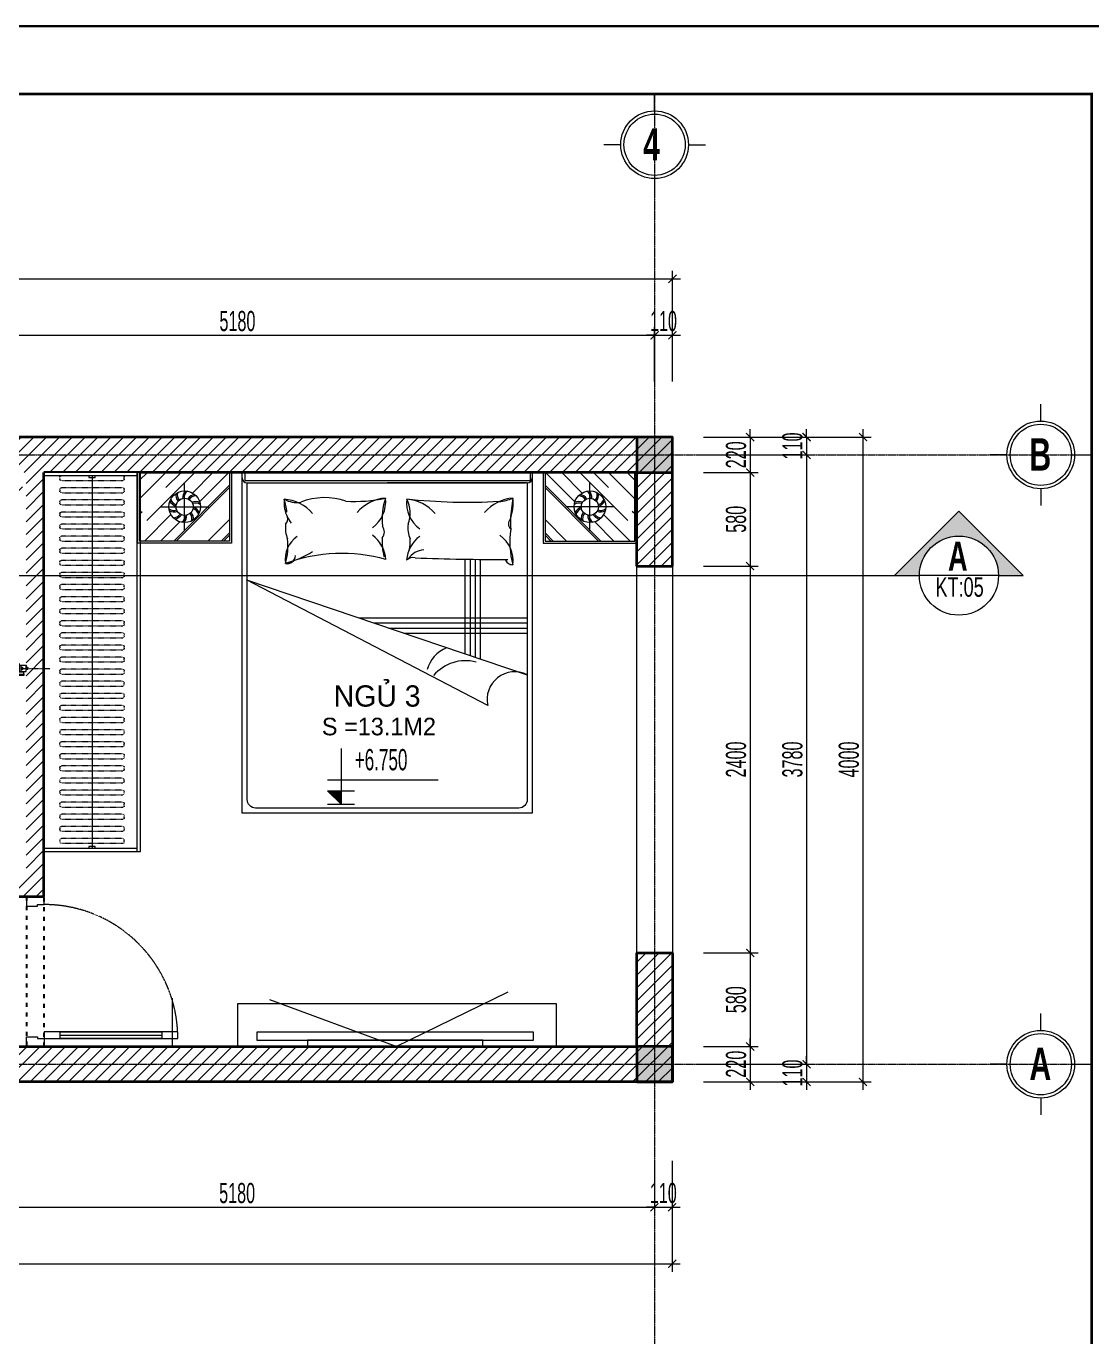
# Model space of a CAD drawing. Header units: millimetres. Extents: x 1336014 to 2939047, y -333549 to -60566.
# Drawn here: x 1378096 to 1384709, y -119739 to -111609 of the extents above; entities that cross this region are included whole.
import ezdxf
from ezdxf.enums import TextEntityAlignment as Align

# ---------------------------------------------------------------- set-up
doc = ezdxf.new("R2010")
doc.units = ezdxf.units.MM
doc.header["$MEASUREMENT"] = 0
doc.set_wipeout_variables(frame=1)
for name, pattern in [('ACAD_ISO03W100', [30, 12, -18]), ('CENTER2', [1.125, 0.75, -0.125, 0.125, -0.125]), ('DASHDOT', [1, 0.5, -0.25, 0, -0.25]), ('HIDDEN', [0.375, 0.25, -0.125])]:
    doc.linetypes.add(name, pattern=pattern)
for name, color, linetype, lineweight in [('.A-net Noi that', 139, 'Continuous', 15), ('.A-net Truc', 79, 'DASHDOT', 15), ('01.Cut', 255, 'Continuous', 35), ('02.Thay', 145, 'Continuous', 15), ('03.Manh', 251, 'Continuous', 13), ('05.Text', 253, 'Continuous', 18), ('06.betong', 2, 'Continuous', 35), ('07.noithat', 45, 'Continuous', 9), ('08.Dim', 156, 'Continuous', 15), ('09.Hatch', 250, 'Continuous', 5), ('10.Text', 254, 'Continuous', 18), ('10.truc', 250, 'CENTER2', 20), ('11.Khung bo', 32, 'Continuous', 50), ('12.Khung', 36, 'Continuous', 25), ('14. Net cua', 34, 'Continuous', 20), ('DIM', 252, 'Continuous', 20), ('NN_KI HIEU', 22, 'Continuous', 18)]:
    doc.layers.add(name, color=color, linetype=linetype, lineweight=lineweight)
for name, color, linetype in [('i_Hatch thiet bi', 254, 'Continuous'), ('text', 7, 'Continuous'), ('truc1', 250, 'ACAD_ISO03W100')]:
    doc.layers.add(name, color=color, linetype=linetype)
doc.layers.add('Tpl_Bound', color=1, linetype='Continuous', plot=False)
doc.styles.add('AVANTH', font='')
doc.styles.add('AVANTHB', font='')
doc.styles.add('TT5_Text Dim', font='hoatbif.shx', dxfattribs={"width": 0.6})
doc.styles.get('AVANTH').set_extended_font_data('.VnAvantH')
doc.styles.get('AVANTHB').set_extended_font_data('.VnAvantH', bold=True)
doc.dimstyles.new('TT5_Dim 1-50', dxfattribs={"dimscale": 50, "dimtxt": 2.5, "dimasz": 1, "dimexe": 1, "dimexo": 0.5, "dimgap": 0.5, "dimtad": 1, "dimdec": 0, "dimzin": 0, "dimdsep": 46, "dimtxsty": 'TT5_Text Dim', "dimblk": 'ARCHTICK', "dimcen": 0, "dimdle": 1, "dimclrd": 256, "dimclre": 256, "dimclrt": 1, "dimadec": 0, "dimazin": 0, "dimtfac": 0.015, "dimtdec": 0, "dimtix": 1, "dimtmove": 2, "dimatfit": 3, "dimldrblk": 'DOT', "dimfxl": 1, "dimtolj": 1, "dimtzin": 0, "dimlwd": -1, "dimlwe": -1, "dimarcsym": 1})
pattern_1 = [(45, (827697.484, -82061.864), (-39.7747564, 39.7747564), [])]

# ---------------------------------------------------------------- blocks, each defined once
blk = doc.blocks.new('100')
at = {"layer": '11.Khung bo', "const_width": 26.7}
blk.add_lwpolyline([(1860913, -945240), (1860913, -916940), (1896063, -916940), (1896063, -945240)], close=True, dxfattribs=at)
blk.add_lwpolyline([(1860913, -945240), (1860913, -916940), (1896063, -916940), (1896063, -945240)], close=True, dxfattribs=at)
blk.add_lwpolyline([(1860913, -945240), (1860913, -916940), (1896063, -916940), (1896063, -945240)], close=True, dxfattribs=at)
at = {"layer": '12.Khung'}
blk.add_lwpolyline([(1901579, -945940), (1901579, -916240), (1859580, -916240), (1859580, -945940)], close=True, dxfattribs=at)
blk.add_lwpolyline([(1901579, -945940), (1901579, -916240), (1859580, -916240), (1859580, -945940)], close=True, dxfattribs=at)
blk.add_lwpolyline([(1901579, -945940), (1901579, -916240), (1859580, -916240), (1859580, -945940)], close=True, dxfattribs=at)
blk = doc.blocks.new('DANHTRUC')
for p, q in [((980383, -947347), (980383, -947137)), ((979963, -947767), (979753, -947767)), ((980803, -947767), (981013, -947767)), ((980383, -948187), (980383, -948397))]:
    blk.add_line(p, q)
for radius in [420, 380]:
    blk.add_circle((980383, -947767), radius)
blk = doc.blocks.new('DFGFH')
h = blk.add_hatch(color=256)
h.dxf.hatch_style = 1
h.paths.add_polyline_path([(15438.1, 12136.8), (15658.1, 12136.8), (15658.1, 12356.8), (15438.1, 12356.8)])
blk.add_lwpolyline([(15438.1, 12136.8), (15658.1, 12136.8), (15658.1, 12356.8), (15438.1, 12356.8)], close=True)
blk = doc.blocks.new('_ARCHTICK')
at = {"const_width": 0.15}
blk.add_lwpolyline([(-0.5, -0.5), (0.5, 0.5)], dxfattribs=at)
blk = doc.blocks.new('*D283')
at = {"layer": '08.Dim', "transparency": 16777216}
for p, q in [((1376814.5, -118647.7), (1376814.5, -118985.2)), ((1381994.5, -118647.7), (1381994.5, -118985.2)), ((1376764.5, -118935.2), (1382044.5, -118935.2))]:
    blk.add_line(p, q, dxfattribs=at)
at = {"layer": 'Defpoints', "color": 0, "transparency": 16777216}
for p in [(1376814.5, -118622.7), (1381994.5, -118622.7), (1381994.5, -118935.2)]:
    blk.add_point(p, dxfattribs=at)
at = {"layer": '08.Dim', "transparency": 16777216, "xscale": 50, "yscale": 50, "zscale": 50, "rotation": 180}
blk.add_blockref('_ARCHTICK', (1376814.5, -118935.2), dxfattribs=at)
at = {"layer": '08.Dim', "transparency": 16777216, "xscale": 50, "yscale": 50, "zscale": 50}
blk.add_blockref('_ARCHTICK', (1381994.5, -118935.2), dxfattribs=at)
at = {"layer": '08.Dim', "color": 1, "transparency": 16777216, "insert": (1379404.5, -118847.7), "char_height": 125, "attachment_point": 5, "style": 'TT5_Text Dim'}
blk.add_mtext('\\A1;5180', dxfattribs=at)
blk = doc.blocks.new('_DOT')
blk.add_line((-0.5, 0), (-1, 0))
at = {"const_width": 0.5}
blk.add_lwpolyline([(-0.25, 0, 1), (0.25, 0, 1)], format="xyb", close=True, dxfattribs=at)
blk = doc.blocks.new('*D284')
at = {"layer": '08.Dim', "transparency": 16777216}
for p, q in [((1381994.5, -118647.7), (1381994.5, -118985.2)), ((1382104.5, -118647.7), (1382104.5, -118985.2)), ((1381994.5, -118935.2), (1381944.5, -118935.2)), ((1381994.5, -118935.2), (1382104.5, -118935.2)), ((1382104.5, -118935.2), (1382154.5, -118935.2))]:
    blk.add_line(p, q, dxfattribs=at)
at = {"layer": 'Defpoints', "color": 0, "transparency": 16777216}
for p in [(1381994.5, -118622.7), (1382104.5, -118622.7), (1382104.5, -118935.2)]:
    blk.add_point(p, dxfattribs=at)
at = {"layer": '08.Dim', "transparency": 16777216, "xscale": 50, "yscale": 50, "zscale": 50}
blk.add_blockref('_ARCHTICK', (1381994.5, -118935.2), dxfattribs=at)
at = {"layer": '08.Dim', "transparency": 16777216, "xscale": 50, "yscale": 50, "zscale": 50, "rotation": 180}
blk.add_blockref('_ARCHTICK', (1382104.5, -118935.2), dxfattribs=at)
at = {"layer": '08.Dim', "color": 1, "transparency": 16777216, "insert": (1382049.5, -118847.7), "char_height": 125, "attachment_point": 5, "style": 'TT5_Text Dim'}
blk.add_mtext('\\A1;110', dxfattribs=at)
blk = doc.blocks.new('*D285')
at = {"layer": '08.Dim', "transparency": 16777216}
for p, q in [((1367104.5, -118647.7), (1367104.5, -119335.2)), ((1382104.5, -118647.7), (1382104.5, -119335.2)), ((1367054.5, -119285.2), (1382154.5, -119285.2))]:
    blk.add_line(p, q, dxfattribs=at)
at = {"layer": 'Defpoints', "color": 0, "transparency": 16777216}
for p in [(1367104.5, -118622.7), (1382104.5, -118622.7), (1382104.5, -119285.2)]:
    blk.add_point(p, dxfattribs=at)
at = {"layer": '08.Dim', "transparency": 16777216, "xscale": 50, "yscale": 50, "zscale": 50, "rotation": 180}
blk.add_blockref('_ARCHTICK', (1367104.5, -119285.2), dxfattribs=at)
at = {"layer": '08.Dim', "transparency": 16777216, "xscale": 50, "yscale": 50, "zscale": 50}
blk.add_blockref('_ARCHTICK', (1382104.5, -119285.2), dxfattribs=at)
at = {"layer": '08.Dim', "color": 1, "transparency": 16777216, "insert": (1375104.5, -119197.7), "char_height": 125, "attachment_point": 5, "style": 'TT5_Text Dim'}
blk.add_mtext('\\A1;15000', dxfattribs=at)
blk = doc.blocks.new('*D276')
at = {"layer": '08.Dim', "transparency": 16777216}
for p, q in [((1382938.6, -114157.6), (1382938.6, -114107.6)), ((1382298, -114157.6), (1382988.6, -114157.6)), ((1382938.6, -114157.6), (1382938.6, -114267.6)), ((1382298, -114267.6), (1382988.6, -114267.6)), ((1382938.6, -114267.6), (1382938.6, -114317.6))]:
    blk.add_line(p, q, dxfattribs=at)
at = {"layer": 'Defpoints', "color": 0, "transparency": 16777216}
for p in [(1382273, -114157.6), (1382273, -114267.6), (1382938.6, -114267.6)]:
    blk.add_point(p, dxfattribs=at)
at = {"layer": '08.Dim', "transparency": 16777216, "xscale": 50, "yscale": 50, "zscale": 50}
for p, rotation in [((1382938.6, -114157.6), 270), ((1382938.6, -114267.6), 90)]:
    blk.add_blockref('_ARCHTICK', p, dxfattribs=dict(at, rotation=rotation))
at = {"layer": '08.Dim', "color": 1, "transparency": 16777216, "insert": (1382851.1, -114212.6), "char_height": 125, "attachment_point": 5, "rotation": 90, "style": 'TT5_Text Dim'}
blk.add_mtext('\\A1;110', dxfattribs=at)
blk = doc.blocks.new('*D277')
at = {"layer": '08.Dim', "transparency": 16777216}
for p, q in [((1382938.6, -114217.6), (1382938.6, -118097.6)), ((1382298, -114267.6), (1382988.6, -114267.6)), ((1382298, -118047.6), (1382988.6, -118047.6))]:
    blk.add_line(p, q, dxfattribs=at)
at = {"layer": 'Defpoints', "color": 0, "transparency": 16777216}
for p in [(1382273, -114267.6), (1382273, -118047.6), (1382938.6, -118047.6)]:
    blk.add_point(p, dxfattribs=at)
at = {"layer": '08.Dim', "transparency": 16777216, "xscale": 50, "yscale": 50, "zscale": 50}
for p, rotation in [((1382938.6, -114267.6), 90), ((1382938.6, -118047.6), 270)]:
    blk.add_blockref('_ARCHTICK', p, dxfattribs=dict(at, rotation=rotation))
at = {"layer": '08.Dim', "color": 1, "transparency": 16777216, "insert": (1382851.1, -116157.6), "char_height": 125, "attachment_point": 5, "rotation": 90, "style": 'TT5_Text Dim'}
blk.add_mtext('\\A1;3780', dxfattribs=at)
blk = doc.blocks.new('*D278')
at = {"layer": '08.Dim', "transparency": 16777216}
for p, q in [((1382938.6, -118047.6), (1382938.6, -117997.6)), ((1382298, -118047.6), (1382988.6, -118047.6)), ((1382938.6, -118047.6), (1382938.6, -118157.6)), ((1382298, -118157.6), (1382988.6, -118157.6)), ((1382938.6, -118157.6), (1382938.6, -118207.6))]:
    blk.add_line(p, q, dxfattribs=at)
at = {"layer": 'Defpoints', "color": 0, "transparency": 16777216}
for p in [(1382273, -118047.6), (1382273, -118157.6), (1382938.6, -118157.6)]:
    blk.add_point(p, dxfattribs=at)
at = {"layer": '08.Dim', "transparency": 16777216, "xscale": 50, "yscale": 50, "zscale": 50}
for p, rotation in [((1382938.6, -118047.6), 270), ((1382938.6, -118157.6), 90)]:
    blk.add_blockref('_ARCHTICK', p, dxfattribs=dict(at, rotation=rotation))
at = {"layer": '08.Dim', "color": 1, "transparency": 16777216, "insert": (1382851.1, -118102.6), "char_height": 125, "attachment_point": 5, "rotation": 90, "style": 'TT5_Text Dim'}
blk.add_mtext('\\A1;110', dxfattribs=at)
blk = doc.blocks.new('*D279')
at = {"layer": '08.Dim', "transparency": 16777216}
for p, q in [((1383288.6, -114107.6), (1383288.6, -118207.6)), ((1382298, -114157.6), (1383338.6, -114157.6)), ((1382298, -118157.6), (1383338.6, -118157.6))]:
    blk.add_line(p, q, dxfattribs=at)
at = {"layer": 'Defpoints', "color": 0, "transparency": 16777216}
for p in [(1382273, -114157.6), (1382273, -118157.6), (1383288.6, -118157.6)]:
    blk.add_point(p, dxfattribs=at)
at = {"layer": '08.Dim', "transparency": 16777216, "xscale": 50, "yscale": 50, "zscale": 50}
for p, rotation in [((1383288.6, -114157.6), 90), ((1383288.6, -118157.6), 270)]:
    blk.add_blockref('_ARCHTICK', p, dxfattribs=dict(at, rotation=rotation))
at = {"layer": '08.Dim', "color": 1, "transparency": 16777216, "insert": (1383201.1, -116157.6), "char_height": 125, "attachment_point": 5, "rotation": 90, "style": 'TT5_Text Dim'}
blk.add_mtext('\\A1;4000', dxfattribs=at)
blk = doc.blocks.new('*D263')
at = {"layer": '08.Dim', "transparency": 16777216}
for p, q in [((1376816.5, -113813.4), (1376816.5, -113475.9)), ((1381996.5, -113813.4), (1381996.5, -113475.9)), ((1376766.5, -113525.9), (1382046.5, -113525.9))]:
    blk.add_line(p, q, dxfattribs=at)
at = {"layer": 'Defpoints', "color": 0, "transparency": 16777216}
for p in [(1381996.5, -113525.9), (1376816.5, -113838.4), (1381996.5, -113838.4)]:
    blk.add_point(p, dxfattribs=at)
at = {"layer": '08.Dim', "transparency": 16777216, "xscale": 50, "yscale": 50, "zscale": 50, "rotation": 180}
blk.add_blockref('_ARCHTICK', (1376816.5, -113525.9), dxfattribs=at)
at = {"layer": '08.Dim', "transparency": 16777216, "xscale": 50, "yscale": 50, "zscale": 50}
blk.add_blockref('_ARCHTICK', (1381996.5, -113525.9), dxfattribs=at)
at = {"layer": '08.Dim', "color": 1, "transparency": 16777216, "insert": (1379406.5, -113438.4), "char_height": 125, "attachment_point": 5, "style": 'TT5_Text Dim'}
blk.add_mtext('\\A1;5180', dxfattribs=at)
blk = doc.blocks.new('*D265')
at = {"layer": '08.Dim', "transparency": 16777216}
for p, q in [((1381995.5, -113813.4), (1381995.5, -113475.9)), ((1382105.5, -113813.4), (1382105.5, -113475.9)), ((1381995.5, -113525.9), (1381945.5, -113525.9)), ((1381995.5, -113525.9), (1382105.5, -113525.9)), ((1382105.5, -113525.9), (1382155.5, -113525.9))]:
    blk.add_line(p, q, dxfattribs=at)
at = {"layer": 'Defpoints', "color": 0, "transparency": 16777216}
for p in [(1382105.5, -113525.9), (1381995.5, -113838.4), (1382105.5, -113838.4)]:
    blk.add_point(p, dxfattribs=at)
at = {"layer": '08.Dim', "transparency": 16777216, "xscale": 50, "yscale": 50, "zscale": 50}
blk.add_blockref('_ARCHTICK', (1381995.5, -113525.9), dxfattribs=at)
at = {"layer": '08.Dim', "transparency": 16777216, "xscale": 50, "yscale": 50, "zscale": 50, "rotation": 180}
blk.add_blockref('_ARCHTICK', (1382105.5, -113525.9), dxfattribs=at)
at = {"layer": '08.Dim', "color": 1, "transparency": 16777216, "insert": (1382050.5, -113438.4), "char_height": 125, "attachment_point": 5, "style": 'TT5_Text Dim'}
blk.add_mtext('\\A1;110', dxfattribs=at)
blk = doc.blocks.new('*D266')
at = {"layer": '08.Dim', "transparency": 16777216}
for p, q in [((1367106.5, -113813.4), (1367106.5, -113125.9)), ((1382106.5, -113813.4), (1382106.5, -113125.9)), ((1367056.5, -113175.9), (1382156.5, -113175.9))]:
    blk.add_line(p, q, dxfattribs=at)
at = {"layer": 'Defpoints', "color": 0, "transparency": 16777216}
for p in [(1382106.5, -113175.9), (1367106.5, -113838.4), (1382106.5, -113838.4)]:
    blk.add_point(p, dxfattribs=at)
at = {"layer": '08.Dim', "transparency": 16777216, "xscale": 50, "yscale": 50, "zscale": 50, "rotation": 180}
blk.add_blockref('_ARCHTICK', (1367106.5, -113175.9), dxfattribs=at)
at = {"layer": '08.Dim', "transparency": 16777216, "xscale": 50, "yscale": 50, "zscale": 50}
blk.add_blockref('_ARCHTICK', (1382106.5, -113175.9), dxfattribs=at)
at = {"layer": '08.Dim', "color": 1, "transparency": 16777216, "insert": (1375306.5, -113088.4), "char_height": 125, "attachment_point": 5, "style": 'TT5_Text Dim'}
blk.add_mtext('\\A1;15000', dxfattribs=at)
blk = doc.blocks.new('*U33')
blk.add_wipeout([(2350, -600), (0, -600), (0, 0), (2350, 0)]).dxf.layer = '07.noithat'
at = {"layer": '07.noithat'}
for p, q in [((0, -600), (0, 0)), ((0, 0), (2350, 0)), ((20, -580), (20, 0)), ((2330, 0), (2330, -580)), ((2350, 0), (2350, -600)), ((2350, -580), (0, -580)), ((2350, -600), (0, -600))]:
    blk.add_line(p, q, dxfattribs=at)
at = {"layer": '07.noithat', "linetype": 'HIDDEN'}
blk.add_line((20, -300), (2330, -300), dxfattribs=at)
at = {"layer": '07.noithat', "linetype": 'HIDDEN', "ltscale": 0.3}
for points in [[(30, -100), (40, -100, -0.414214), (50, -110), (50, -490, -0.414214), (40, -500), (30, -500, -0.414214), (20, -490), (20, -110, -0.414214)], [(105, -100), (115, -100, -0.414214), (125, -110), (125, -490, -0.414214), (115, -500), (105, -500, -0.414214), (95, -490), (95, -110, -0.414214)], [(180, -100), (190, -100, -0.414214), (200, -110), (200, -490, -0.414214), (190, -500), (180, -500, -0.414214), (170, -490), (170, -110, -0.414214)], [(255, -100), (265, -100, -0.414214), (275, -110), (275, -490, -0.414214), (265, -500), (255, -500, -0.414214), (245, -490), (245, -110, -0.414214)], [(330, -100), (340, -100, -0.414214), (350, -110), (350, -490, -0.414214), (340, -500), (330, -500, -0.414214), (320, -490), (320, -110, -0.414214)], [(405, -100), (415, -100, -0.414214), (425, -110), (425, -490, -0.414214), (415, -500), (405, -500, -0.414214), (395, -490), (395, -110, -0.414214)], [(480, -100), (490, -100, -0.414214), (500, -110), (500, -490, -0.414214), (490, -500), (480, -500, -0.414214), (470, -490), (470, -110, -0.414214)], [(555, -100), (565, -100, -0.414214), (575, -110), (575, -490, -0.414214), (565, -500), (555, -500, -0.414214), (545, -490), (545, -110, -0.414214)], [(630, -100), (640, -100, -0.414214), (650, -110), (650, -490, -0.414214), (640, -500), (630, -500, -0.414214), (620, -490), (620, -110, -0.414214)], [(705, -100), (715, -100, -0.414214), (725, -110), (725, -490, -0.414214), (715, -500), (705, -500, -0.414214), (695, -490), (695, -110, -0.414214)], [(780, -100), (790, -100, -0.414214), (800, -110), (800, -490, -0.414214), (790, -500), (780, -500, -0.414214), (770, -490), (770, -110, -0.414214)], [(855, -100), (865, -100, -0.414214), (875, -110), (875, -490, -0.414214), (865, -500), (855, -500, -0.414214), (845, -490), (845, -110, -0.414214)], [(930, -100), (940, -100, -0.414214), (950, -110), (950, -490, -0.414214), (940, -500), (930, -500, -0.414214), (920, -490), (920, -110, -0.414214)], [(1005, -100), (1015, -100, -0.414214), (1025, -110), (1025, -490, -0.414214), (1015, -500), (1005, -500, -0.414214), (995, -490), (995, -110, -0.414214)], [(1080, -100), (1090, -100, -0.414214), (1100, -110), (1100, -490, -0.414214), (1090, -500), (1080, -500, -0.414214), (1070, -490), (1070, -110, -0.414214)], [(1155, -100), (1165, -100, -0.414214), (1175, -110), (1175, -490, -0.414214), (1165, -500), (1155, -500, -0.414214), (1145, -490), (1145, -110, -0.414214)], [(1230, -100), (1240, -100, -0.414214), (1250, -110), (1250, -490, -0.414214), (1240, -500), (1230, -500, -0.414214), (1220, -490), (1220, -110, -0.414214)], [(1305, -100), (1315, -100, -0.414214), (1325, -110), (1325, -490, -0.414214), (1315, -500), (1305, -500, -0.414214), (1295, -490), (1295, -110, -0.414214)], [(1380, -100), (1390, -100, -0.414214), (1400, -110), (1400, -490, -0.414214), (1390, -500), (1380, -500, -0.414214), (1370, -490), (1370, -110, -0.414214)], [(1455, -100), (1465, -100, -0.414214), (1475, -110), (1475, -490, -0.414214), (1465, -500), (1455, -500, -0.414214), (1445, -490), (1445, -110, -0.414214)], [(1530, -100), (1540, -100, -0.414214), (1550, -110), (1550, -490, -0.414214), (1540, -500), (1530, -500, -0.414214), (1520, -490), (1520, -110, -0.414214)], [(1605, -100), (1615, -100, -0.414214), (1625, -110), (1625, -490, -0.414214), (1615, -500), (1605, -500, -0.414214), (1595, -490), (1595, -110, -0.414214)], [(1680, -100), (1690, -100, -0.414214), (1700, -110), (1700, -490, -0.414214), (1690, -500), (1680, -500, -0.414214), (1670, -490), (1670, -110, -0.414214)], [(1755, -100), (1765, -100, -0.414214), (1775, -110), (1775, -490, -0.414214), (1765, -500), (1755, -500, -0.414214), (1745, -490), (1745, -110, -0.414214)], [(1830, -100), (1840, -100, -0.414214), (1850, -110), (1850, -490, -0.414214), (1840, -500), (1830, -500, -0.414214), (1820, -490), (1820, -110, -0.414214)], [(1905, -100), (1915, -100, -0.414214), (1925, -110), (1925, -490, -0.414214), (1915, -500), (1905, -500, -0.414214), (1895, -490), (1895, -110, -0.414214)], [(1980, -100), (1990, -100, -0.414214), (2000, -110), (2000, -490, -0.414214), (1990, -500), (1980, -500, -0.414214), (1970, -490), (1970, -110, -0.414214)], [(2055, -100), (2065, -100, -0.414214), (2075, -110), (2075, -490, -0.414214), (2065, -500), (2055, -500, -0.414214), (2045, -490), (2045, -110, -0.414214)], [(2130, -100), (2140, -100, -0.414214), (2150, -110), (2150, -490, -0.414214), (2140, -500), (2130, -500, -0.414214), (2120, -490), (2120, -110, -0.414214)], [(2205, -100), (2215, -100, -0.414214), (2225, -110), (2225, -490, -0.414214), (2215, -500), (2205, -500, -0.414214), (2195, -490), (2195, -110, -0.414214)], [(2280, -100), (2290, -100, -0.414214), (2300, -110), (2300, -490, -0.414214), (2290, -500), (2280, -500, -0.414214), (2270, -490), (2270, -110, -0.414214)]]:
    blk.add_lwpolyline(points, format="xyb", close=True, dxfattribs=at)
at = {"layer": '07.noithat'}
for points in [[(20, -320), (20, -280), (30, -280), (30, -320)], [(2320, -320), (2320, -280), (2330, -280), (2330, -320)]]:
    blk.add_lwpolyline(points, close=True, dxfattribs=at)
blk = doc.blocks.new('423rdg')
at = {"color": 0}
for p, q in [((564285, -32315.8), (561843.2, -32315.8)), ((561848.2, -32740.3), (561848.2, -32315.8)), ((561848.2, -32363.7), (561896.1, -32315.8)), ((561848.2, -32478.5), (562010.9, -32315.8)), ((561892.3, -32613.9), (562190.4, -32315.8)), ((562011.5, -32409.4), (562105.1, -32315.8)), ((562175.5, -32442.6), (562302.2, -32315.8)), ((562220.6, -32497.5), (562402.3, -32315.8)), ((562405.9, -32315.8), (562405.9, -32740.3)), ((562485, -32315.8), (564926.8, -32315.8)), ((564364.1, -32315.8), (564364.1, -32740.3)), ((564549.4, -32497.5), (564367.7, -32315.8)), ((564594.5, -32442.6), (564467.7, -32315.8)), ((564877.7, -32613.9), (564579.6, -32315.8)), ((564758.5, -32409.4), (564664.9, -32315.8)), ((564921.7, -32478.5), (564759.1, -32315.8)), ((564921.7, -32363.7), (564873.8, -32315.8)), ((564921.7, -32740.3), (564921.7, -32315.8)), ((562060.2, -32740.3), (562405.9, -32394.6)), ((562074.9, -32740.3), (562405.9, -32409.3)), ((562127.5, -32678.1), (562127.5, -32378)), ((562516.2, -32380.1), (563385, -32380.1)), ((563385, -32380.1), (564243.8, -32380.1)), ((564253.8, -32380.1), (563385, -32380.1)), ((564709.8, -32740.3), (564364.1, -32394.6)), ((564695, -32740.3), (564364.1, -32409.3)), ((564642.5, -32678.1), (564642.5, -32378)), ((561848.2, -32572.6), (561864.3, -32556.5)), ((561877.8, -32740.3), (562042, -32576)), ((561977.4, -32528), (562277.5, -32528)), ((564792.6, -32528), (564492.5, -32528)), ((564892.2, -32740.3), (564728, -32576)), ((564921.7, -32572.6), (564905.7, -32556.5)), ((561977.8, -32740.3), (562096.9, -32621.2)), ((562272.1, -32740.3), (562405.9, -32606.5)), ((564497.9, -32740.3), (564364.1, -32606.5)), ((564792.2, -32740.3), (564673.1, -32621.2)), ((562405.9, -32740.3), (561848.2, -32740.3)), ((562354.5, -32740.3), (562405.9, -32688.9)), ((562369.2, -32740.3), (562405.9, -32703.6)), ((564415.5, -32740.3), (564364.1, -32688.9)), ((564400.8, -32740.3), (564364.1, -32703.6)), ((564364.1, -32740.3), (564921.7, -32740.3)), ((563867.3, -32853), (563867.3, -33439.5)), ((563898.6, -32853.6), (563898.6, -33450.1)), ((563929.8, -32854.1), (563929.8, -33460.6)), ((563961, -32854.5), (563961, -33471.1)), ((563209.7, -33217.5), (564253.8, -33217.5)), ((563302.2, -33248.7), (564253.8, -33248.7)), ((563394.6, -33280), (564253.8, -33280)), ((563487.1, -33311.2), (564253.8, -33311.2))]:
    blk.add_line(p, q, dxfattribs=at)
for points in [[(562418.4, -32315.8), (562418.4, -32752.8), (561835.7, -32752.8), (561835.7, -32315.8)], [(564285, -32315.8), (564285, -34427.9), (562485, -34427.9), (562485, -32315.8)], [(562501.8, -32364.6), (564274.6, -32364.6), (564274.6, -32315.8), (562501.8, -32315.8), (562501.8, -32364.6)], [(564351.6, -32315.8), (564351.6, -32752.8), (564934.2, -32752.8), (564934.2, -32315.8)]]:
    blk.add_lwpolyline(points, dxfattribs=at)
for points in [[(564253.8, -32380.1), (564253.8, -34344.7, -0.414214), (564201.7, -34396.7), (562568.2, -34396.7, -0.414214), (562516.2, -34344.7), (562516.2, -32380.1)], [(564078.6, -32496.2, -0.040806), (563505.7, -32481.4, -0.040806)]]:
    blk.add_lwpolyline(points, format="xyb", dxfattribs=at)
blk.add_lwpolyline([(564008.8, -33760.8), (562511.2, -32981.8), (564252.5, -33569.5, 0.631774)], format="xyb", close=True, dxfattribs=at)
for centre, radius in [((562127.5, -32528), 98), ((564642.5, -32528), 98), ((562127.5, -32528), 53.1), ((564642.5, -32528), 53.1)]:
    blk.add_circle(centre, radius, dxfattribs=at)
for centre, radius, start, end in [((562516.2, -32348.9), 31.2, 180, 270), ((564253.8, -32348.9), 31.2, 270, 0), ((562177.6, -32473.7), 63, 136.17003, 182.48975), ((562171.9, -32471.2), 48, 124.30017, 184.53802), ((564598.1, -32471.2), 48, 355.46198, 55.69983), ((564592.3, -32473.7), 63, 357.51025, 43.82997), ((562091.3, -32463.5), 63, 208.17003, 254.48975), ((562087.2, -32468.3), 48, 196.30017, 256.53802), ((562136.1, -32454.6), 63, 172.17003, 218.48975), ((562130, -32456), 48, 160.30017, 220.53802), ((562200, -32513.6), 63, 100.17003, 146.48975), ((562196.8, -32508.2), 48, 88.30017, 148.53802), ((562194.6, -32559), 63, 64.17003, 110.48975), ((562195.2, -32552.7), 48, 52.30017, 112.53802), ((562946.6, -32502.1), 202.2, 174.11002, 206.26285), ((562727.6, -32735.6), 254.9, 40.4189, 85.9871), ((562824.1, -32339), 162.6, 241.09082, 278.40418), ((562229.4, -32633.2), 538, 7.6727, 16.39543), ((562997.7, -32874.5), 403.5, 71.0183, 111.79741), ((563185.3, -31604), 890.8, 266.37157, 282.25617), ((563392.2, -32728.7), 254.9, 94.0129, 139.5811), ((563173.3, -32495.2), 202.2, 306.5711, 5.88998), ((563746.1, -32603.8), 393.6, 160.81331, 186.50531), ((563706.8, -32502.1), 202.2, 174.11002, 233.4289), ((563343.7, -32568.3), 183.9, 338.30173, 28.22636), ((563487.9, -32735.6), 254.9, 40.4189, 85.9871), ((564183.1, -32728.7), 254.9, 94.0129, 139.5811), ((564048, -32191), 306.7, 275.73304, 292.48215), ((563845.4, -32500.7), 320.9, 341.30581, 4.69516), ((565846, -32746.3), 1702.6, 170.81082, 175.19015), ((564574.8, -32552.7), 48, 67.46198, 127.69983), ((564575.4, -32559), 63, 69.51025, 115.82997), ((564573.2, -32508.2), 48, 31.46198, 91.69983), ((564570, -32513.6), 63, 33.51025, 79.82997), ((564640, -32456), 48, 319.46198, 19.69983), ((564633.8, -32454.6), 63, 321.51025, 7.82997), ((564682.8, -32468.3), 48, 283.46198, 343.69983), ((564678.6, -32463.5), 63, 285.51025, 331.82997), ((562059.7, -32503.4), 48, 232.30017, 292.53802), ((562060.3, -32497.1), 63, 244.17003, 290.48975), ((562058.2, -32547.9), 48, 268.30017, 328.53802), ((562055, -32542.5), 63, 280.17003, 326.48975), ((562083.1, -32584.8), 48, 304.30017, 4.53802), ((562077.3, -32582.3), 63, 316.17003, 2.48975), ((562124.9, -32600.1), 48, 340.30017, 40.53802), ((562118.8, -32601.5), 63, 352.17003, 38.48975), ((562167.8, -32587.8), 48, 16.30017, 76.53802), ((562163.6, -32592.5), 63, 28.17003, 74.48975), ((562719.6, -32603.6), 47.7, 316.73156, 14.64939), ((562946.6, -32502.1), 202.2, 206.26285, 219.05958), ((564606.4, -32592.5), 63, 105.51025, 151.82997), ((564602.2, -32587.8), 48, 103.46198, 163.69983), ((564651.2, -32601.5), 63, 141.51025, 187.82997), ((564645.1, -32600.1), 48, 139.46198, 199.69983), ((564692.7, -32582.3), 63, 177.51025, 223.82997), ((564686.9, -32584.8), 48, 175.46198, 235.69983), ((564715, -32542.5), 63, 213.51025, 259.82997), ((564711.8, -32547.9), 48, 211.46198, 271.69983), ((564709.7, -32497.1), 63, 249.51025, 295.82997), ((564710.2, -32503.4), 48, 247.46198, 307.69983), ((562927.7, -32659.2), 174.9, 172.46324, 202.98304), ((563310.1, -32683.4), 56.9, 319.098, 37.91671), ((563687.9, -32659.2), 174.9, 172.46324, 202.98304), ((564183.8, -32634.7), 46.4, 137.82866, 225.5264), ((564661, -32745.9), 515.6, 171.29291, 195.9757), ((566606.2, -32556), 2457.4, 181.11236, 182.60946), ((562922.8, -32853.6), 171.7, 124.24279, 188.73787), ((562379.3, -32769.4), 389.7, 343.5644, 6.17042), ((563165.6, -32873.9), 212.2, 4.90995, 52.88025), ((563695.8, -32741.9), 343.3, 176.44459, 196.20457), ((563706.8, -32874), 202.2, 126.5711, 175.68187), ((563336.8, -32743.4), 190.8, 343.76996, 4.77672), ((563964.2, -32867.1), 202.2, 354.11002, 53.4289), ((562573.7, -32241.3), 663.1, 285.68625, 301.65011), ((563101.5, -33819.2), 1002.1, 74.03693, 110.34935), ((562764.9, -32831.4), 49.7, 256.19816, 0.22733), ((563546.3, -32906.2), 62.8, 78.62977, 130.90094), ((563620.6, -32922.5), 127.2, 93.52562, 146.37201), ((564186.7, -15318.8), 17537.2, 267.94786, 269.82601), ((564168.9, -32828.7), 59.3, 211.45882, 266.52915), ((564183.1, -32633.6), 254.9, 261.65834, 265.9871), ((563822.5, -33585.9), 194.7, 110.87879, 165.8137), ((563871.6, -33745.9), 262.9, 75.62877, 139.37096)]:
    blk.add_arc(centre, radius, start, end, dxfattribs=at)
blk = doc.blocks.new('*U19')
blk.add_line((-70, 100), (-70, 730))
for points in [[(-50, 0), (-50, 830), (-90, 830), (-90, 0)], [(-50, 100), (-90, 100), (-90, 730), (-50, 730)]]:
    blk.add_lwpolyline(points, close=True)
at = {"lineweight": 13}
for points in [[(-930, -110), (-870, -110), (-870, -40), (-880, -40), (-880, 0), (-930, 0)], [(0, -110), (-60, -110), (-60, -40), (-50, -40), (-50, 0), (0, 0)]]:
    blk.add_lwpolyline(points, close=True, dxfattribs=at)
at = {"linetype": 'HIDDEN'}
blk.add_arc((-50, 0), 830, 90, 180, dxfattribs=at)
blk = doc.blocks.new('mb sen  tam vuong')
at = {"layer": '.A-net Noi that', "ltscale": 0.5}
for p, q in [((-26, -92), (-1, -92)), ((26, -92), (-26, -92)), ((-26, -93), (-26, -92)), ((-26, -148), (-26, -93)), ((-26, -148), (-26, -93)), ((-10, -79), (-9, -78)), ((-10, -92), (-10, -79)), ((9, -78), (-9, -78)), ((0, -133), (0, -93)), ((0, -133), (0, -93)), ((26, -92), (1, -92)), ((10, -79), (9, -78)), ((10, -79), (10, -92)), ((26, -93), (26, -92)), ((26, -148), (26, -93)), ((26, -111), (26, -93)), ((-40, -189), (-40, -172)), ((-40, -172), (-39, -172)), ((-39, -189), (-39, -172)), ((39, -175), (-39, -175)), ((-29, -172), (-38, -172)), ((-38, -172), (-38, -173)), ((-29, -173), (-38, -173)), ((-27, -173), (-38, -173)), ((-38, -174), (-38, -175)), ((-27, -175), (-38, -175)), ((-36, -175), (-38, -175)), ((-38, -175), (-38, -175)), ((-38, -175), (-38, -175)), ((-37, -149), (-37, -172)), ((-29, -172), (-37, -172)), ((-27, -148), (-36, -148)), ((-27, -157), (-36, -157)), ((-27, -175), (-31, -175)), ((-27, -172), (-29, -172)), ((-27, -148), (-27, -172)), ((-25, -175), (-27, -175)), ((-1, -134), (-26, -134)), ((-26, -170), (-26, -148)), ((-26, -148), (-26, -173)), ((-26, -170), (-26, -148)), ((-26, -171), (-26, -170)), ((-25, -146), (-25, -134)), ((-25, -134), (-25, -134)), ((25, -134), (-25, -134)), ((-25, -148), (-25, -173)), ((-25, -149), (-25, -148)), ((-25, -503), (-25, -194)), ((24, -146), (-24, -146)), ((24, -146), (-24, -146)), ((24, -147), (-24, -147)), ((24, -147), (-24, -147)), ((-6, -125), (-8, -125)), ((-8, -125), (-8, -126)), ((-8, -126), (-8, -128)), ((-6, -128), (-8, -128)), ((-6, -125), (-6, -126)), ((-6, -126), (-6, -128)), ((26, -134), (1, -134)), ((8, -125), (6, -125)), ((6, -125), (6, -126)), ((6, -126), (6, -128)), ((8, -128), (6, -128)), ((8, -125), (8, -126)), ((8, -126), (8, -128)), ((25, -146), (25, -134)), ((25, -134), (25, -134)), ((25, -148), (25, -173)), ((25, -149), (25, -148)), ((27, -175), (25, -175)), ((25, -503), (25, -194)), ((26, -148), (26, -111)), ((26, -148), (26, -111)), ((26, -170), (26, -148)), ((26, -153), (26, -148)), ((26, -148), (26, -173)), ((26, -153), (26, -148)), ((26, -170), (26, -153)), ((26, -171), (26, -170)), ((29, -110), (27, -110)), ((29, -154), (27, -154)), ((29, -172), (27, -172)), ((38, -173), (27, -173)), ((38, -175), (27, -175)), ((31, -175), (27, -175)), ((28, -152), (28, -112)), ((38, -172), (29, -172)), ((29, -172), (29, -173)), ((37, -172), (29, -172)), ((38, -173), (29, -173)), ((44, -110), (30, -110)), ((44, -154), (30, -154)), ((38, -175), (36, -175)), ((38, -172), (38, -173)), ((38, -173), (38, -173)), ((38, -174), (38, -175)), ((38, -175), (38, -175)), ((38, -175), (38, -175)), ((39, -189), (39, -172)), ((39, -172), (40, -172)), ((40, -189), (40, -172)), ((57, -110), (45, -110)), ((45, -110), (57, -110)), ((57, -154), (45, -154)), ((45, -154), (57, -154)), ((46, -152), (46, -112)), ((59, -112), (59, -152)), ((-130, -354), (-130, -594)), ((-128, -354), (-128, -594)), ((-25, -344), (-120, -344)), ((-25, -346), (-120, -346)), ((120, -344), (25, -344)), ((120, -346), (25, -346)), ((128, -354), (128, -594)), ((130, -354), (130, -594)), ((24, -504), (-24, -504)), ((120, -602), (-120, -602)), ((120, -604), (-120, -604))]:
    blk.add_line(p, q, dxfattribs=at)
for centre, radius in [((-7, -126), 4), ((-7, -126), 4), ((7, -126), 4), ((7, -126), 4), ((-13, -474), 5.2), ((-13, -474), 5.5), ((13, -474), 5.2), ((13, -474), 5.5)]:
    blk.add_circle(centre, radius, dxfattribs=at)
for centre, radius, start, end in [((-26, -93), 0.3, 90, 180), ((-26, -92), 0.5, 90, 180), ((-1, -93), 0.543, 4.3855, 85.6145), ((1, -93), 0.543, 94.3855, 175.6145), ((0, -97), 4, 267.134, 272.866), ((0, -97), 3.5, 266.7242, 273.2758), ((26, -93), 0.3, 0, 90), ((26, -92), 0.5, 0, 90), ((-40, -172), 0.3, 90, 180), ((-38, -189), 2, 180, 256.0836), ((-39, -172), 0.3, 0, 90), ((-38, -189), 0.5, 180, 256.0836), ((-38, -174), 0.3, 90, 180), ((-38, -175), 0.3, 180, 270), ((0, -36), 159, 256.0836, 283.9164), ((0, -36), 160, 256.0836, 283.9164), ((-36, -149), 1, 90, 180), ((-36, -158), 1, 90, 180), ((-27, -148), 0.5, 0, 90), ((-27, -157), 0.5, 0, 90), ((-27, -171), 1, 270, 0), ((-27, -173), 0.5, 270, 0), ((-27, -173), 2, 270, 0), ((-26, -134), 0.3, 180, 270), ((-24, -148), 2, 90, 180), ((-24, -148), 2, 90, 120), ((-24, -148), 0.5, 90, 180), ((-1, -133), 0.5, 270, 0), ((1, -133), 0.5, 180, 270), ((24, -148), 2, 0, 90), ((24, -148), 0.5, 0, 90), ((27, -173), 2, 180, 270), ((27, -111), 0.5, 90, 180), ((26, -134), 0.3, 270, 0), ((27, -153), 0.5, 180, 270), ((27, -171), 1, 180, 270), ((27, -173), 0.5, 180, 270), ((30, -112), 2, 90, 180), ((30, -152), 2, 180, 270), ((37, -173), 1, 0, 45.573), ((38, -174), 0.3, 0, 90), ((38, -175), 0.3, 270, 0), ((38, -189), 2, 283.9164, 0), ((38, -189), 0.5, 283.9164, 0), ((39, -172), 0.3, 90, 180), ((40, -172), 0.3, 0, 90), ((44, -112), 2, 0, 90), ((44, -152), 2, 270, 0), ((57, -112), 1.5, 75.0938, 90), ((57, -112), 2, 0, 90), ((57, -152), 2, 270, 0), ((57, -152), 1.5, 270, 284.9062), ((-120, -354), 10, 90, 180), ((-120, -354), 8, 90, 180), ((120, -354), 10, 0, 90), ((120, -354), 8, 0, 90), ((0, -474), 33.5, 138.2682, 180), ((0, -474), 33.5, 180, 221.7318), ((0, -474), 29, 149.5497, 210.4503), ((-24, -503), 1, 180, 270), ((0, -474), 33.5, 243.5756, 296.4244), ((24, -503), 1, 270, 0), ((0, -474), 33.5, 318.2682, 41.7318), ((0, -474), 29, 329.5497, 30.4503), ((-120, -594), 10, 180, 270), ((-120, -594), 8, 180, 270), ((120, -594), 10, 270, 0), ((120, -594), 8, 270, 0)]:
    blk.add_arc(centre, radius, start, end, dxfattribs=at)
at = {"layer": '.A-net Truc', "linetype": 'HIDDEN', "ltscale": 0.5}
blk.add_line((0, -762), (0, 108), dxfattribs=at)
blk = doc.blocks.new('A$C4E7C6F34')
at = {"layer": 'DIM'}
blk.add_hatch(color=256, dxfattribs=at).paths.add_polyline_path([(-38, 0), (-38, 138), (-178, 138)])
for p, q in [((-38, 576), (-38, 0)), ((964, 248), (-178, 248)), ((-178, 138), (101, 138)), ((-178, 138), (-38, 0)), ((-178, 0), (101, 0))]:
    blk.add_line(p, q, dxfattribs=at)
at = {"layer": 'text', "style": 'TT5_Text Dim', "flags": 8}
blk.add_attdef('%%P0.000', text='', height=220, dxfattribs=at).set_placement((102, 461), align=Align.MIDDLE_LEFT)
blk = doc.blocks.new('r23rfed')
at = {"layer": '03.Manh'}
for points in [[(543327.4, -34965.8), (544022, -34627.4)], [(543327.4, -34965.8), (542542.8, -34676.3)]]:
    blk.add_lwpolyline(points, dxfattribs=at)
for points in [[(542462.5, -34926.8), (544178.9, -34926.8), (544178.9, -34878), (542462.5, -34878)], [(542777, -34965.8), (543864.4, -34965.8), (543864.4, -34926.8), (542777, -34926.8)]]:
    blk.add_lwpolyline(points, close=True, dxfattribs=at)
blk = doc.blocks.new('*D314')
at = {"layer": '08.Dim', "transparency": 16777216}
for p, q in [((1382588.6, -114157.6), (1382588.6, -114107.6)), ((1382298, -114157.6), (1382638.6, -114157.6)), ((1382588.6, -114157.6), (1382588.6, -114377.6)), ((1382298, -114377.6), (1382638.6, -114377.6)), ((1382588.6, -114377.6), (1382588.6, -114427.6))]:
    blk.add_line(p, q, dxfattribs=at)
at = {"layer": 'Defpoints', "color": 0, "transparency": 16777216}
for p in [(1382273, -114157.6), (1382273, -114377.6), (1382588.6, -114377.6)]:
    blk.add_point(p, dxfattribs=at)
at = {"layer": '08.Dim', "transparency": 16777216, "xscale": 50, "yscale": 50, "zscale": 50}
for p, rotation in [((1382588.6, -114157.6), 270), ((1382588.6, -114377.6), 90)]:
    blk.add_blockref('_ARCHTICK', p, dxfattribs=dict(at, rotation=rotation))
at = {"layer": '08.Dim', "color": 1, "transparency": 16777216, "insert": (1382501.1, -114267.6), "char_height": 125, "attachment_point": 5, "rotation": 90, "style": 'TT5_Text Dim'}
blk.add_mtext('\\A1;220', dxfattribs=at)
blk = doc.blocks.new('*D315')
at = {"layer": '08.Dim', "transparency": 16777216}
for p, q in [((1382298, -114377.6), (1382638.6, -114377.6)), ((1382588.6, -114327.6), (1382588.6, -115007.6)), ((1382298, -114957.6), (1382638.6, -114957.6))]:
    blk.add_line(p, q, dxfattribs=at)
at = {"layer": 'Defpoints', "color": 0, "transparency": 16777216}
for p in [(1382273, -114377.6), (1382273, -114957.6), (1382588.6, -114957.6)]:
    blk.add_point(p, dxfattribs=at)
at = {"layer": '08.Dim', "transparency": 16777216, "xscale": 50, "yscale": 50, "zscale": 50}
for p, rotation in [((1382588.6, -114377.6), 90), ((1382588.6, -114957.6), 270)]:
    blk.add_blockref('_ARCHTICK', p, dxfattribs=dict(at, rotation=rotation))
at = {"layer": '08.Dim', "color": 1, "transparency": 16777216, "insert": (1382501.1, -114667.6), "char_height": 125, "attachment_point": 5, "rotation": 90, "style": 'TT5_Text Dim'}
blk.add_mtext('\\A1;580', dxfattribs=at)
blk = doc.blocks.new('*D316')
at = {"layer": '08.Dim', "transparency": 16777216}
for p, q in [((1382588.6, -114907.6), (1382588.6, -117407.6)), ((1382298, -114957.6), (1382638.6, -114957.6)), ((1382298, -117357.6), (1382638.6, -117357.6))]:
    blk.add_line(p, q, dxfattribs=at)
at = {"layer": 'Defpoints', "color": 0, "transparency": 16777216}
for p in [(1382273, -114957.6), (1382273, -117357.6), (1382588.6, -117357.6)]:
    blk.add_point(p, dxfattribs=at)
at = {"layer": '08.Dim', "transparency": 16777216, "xscale": 50, "yscale": 50, "zscale": 50}
for p, rotation in [((1382588.6, -114957.6), 90), ((1382588.6, -117357.6), 270)]:
    blk.add_blockref('_ARCHTICK', p, dxfattribs=dict(at, rotation=rotation))
at = {"layer": '08.Dim', "color": 1, "transparency": 16777216, "insert": (1382501.1, -116157.6), "char_height": 125, "attachment_point": 5, "rotation": 90, "style": 'TT5_Text Dim'}
blk.add_mtext('\\A1;2400', dxfattribs=at)
blk = doc.blocks.new('*D317')
at = {"layer": '08.Dim', "transparency": 16777216}
for p, q in [((1382588.6, -117307.6), (1382588.6, -117987.6)), ((1382298, -117357.6), (1382638.6, -117357.6)), ((1382298, -117937.6), (1382638.6, -117937.6))]:
    blk.add_line(p, q, dxfattribs=at)
at = {"layer": 'Defpoints', "color": 0, "transparency": 16777216}
for p in [(1382273, -117357.6), (1382273, -117937.6), (1382588.6, -117937.6)]:
    blk.add_point(p, dxfattribs=at)
at = {"layer": '08.Dim', "transparency": 16777216, "xscale": 50, "yscale": 50, "zscale": 50}
for p, rotation in [((1382588.6, -117357.6), 90), ((1382588.6, -117937.6), 270)]:
    blk.add_blockref('_ARCHTICK', p, dxfattribs=dict(at, rotation=rotation))
at = {"layer": '08.Dim', "color": 1, "transparency": 16777216, "insert": (1382501.1, -117647.6), "char_height": 125, "attachment_point": 5, "rotation": 90, "style": 'TT5_Text Dim'}
blk.add_mtext('\\A1;580', dxfattribs=at)
blk = doc.blocks.new('*D318')
at = {"layer": '08.Dim', "transparency": 16777216}
for p, q in [((1382298, -117937.6), (1382638.6, -117937.6)), ((1382588.6, -117937.6), (1382588.6, -117887.6)), ((1382588.6, -117937.6), (1382588.6, -118157.6)), ((1382298, -118157.6), (1382638.6, -118157.6)), ((1382588.6, -118157.6), (1382588.6, -118207.6))]:
    blk.add_line(p, q, dxfattribs=at)
at = {"layer": 'Defpoints', "color": 0, "transparency": 16777216}
for p in [(1382273, -117937.6), (1382273, -118157.6), (1382588.6, -118157.6)]:
    blk.add_point(p, dxfattribs=at)
at = {"layer": '08.Dim', "transparency": 16777216, "xscale": 50, "yscale": 50, "zscale": 50}
for p, rotation in [((1382588.6, -117937.6), 270), ((1382588.6, -118157.6), 90)]:
    blk.add_blockref('_ARCHTICK', p, dxfattribs=dict(at, rotation=rotation))
at = {"layer": '08.Dim', "color": 1, "transparency": 16777216, "insert": (1382501.1, -118047.6), "char_height": 125, "attachment_point": 5, "rotation": 90, "style": 'TT5_Text Dim'}
blk.add_mtext('\\A1;220', dxfattribs=at)

msp = doc.modelspace()

# ---------------------------------------------------------------- hatches: boundary and pattern name
at = {"layer": '09.Hatch', "ltscale": 50}
h = msp.add_hatch(dxfattribs=at)
h.set_pattern_fill('TUONGXAY', color=256, scale=450, style=0)
h.set_pattern_definition(pattern_1)
h.paths.add_polyline_path([(1382105.5, -114157.6), (1367105.5, -114157.6), (1367105.5, -114377.6), (1367105.5, -114882.4), (1367325.5, -114882.4), (1367325.5, -114377.6), (1369296.9, -114377.6), (1369296.9, -117137.6), (1372194.5, -117137.6), (1372194.5, -117027.6), (1369406.9, -117027.6), (1369406.9, -114377.6), (1373234.5, -114377.6), (1373234.5, -117027.6), (1373124.5, -117027.6), (1373124.5, -117137.6), (1373344.5, -117137.6), (1373344.5, -114377.6), (1376706.5, -114377.6), (1376706.5, -117007.6), (1376816.5, -117007.6), (1376816.5, -114522.2), (1378094.5, -114522.2), (1378094.5, -116897.6), (1377564.5, -116897.6), (1377564.5, -117007.6), (1378204.5, -117007.6), (1378204.5, -114377.6), (1381885.5, -114377.6), (1381885.5, -114957.6), (1382105.5, -114957.6)])
h.paths.add_polyline_path([(1378094.5, -114377.6), (1378094.5, -114467.2), (1376816.5, -114467.2), (1376816.5, -114377.6)], flags=16)
at = {"layer": '09.Hatch'}
msp.add_hatch(color=256, dxfattribs=at).paths.add_polyline_path([(1384129.5, -115016.9), (1384283.2, -115016.9), (1383884, -114617.7), (1383484.8, -115016.9), (1383638.5, -115016.9, -0.414214), (1383884, -114771.4, -0.414214)])
at = {"layer": '09.Hatch', "ltscale": 50}
h = msp.add_hatch(dxfattribs=at)
h.set_pattern_fill('TUONGXAY', color=256, scale=450, style=0)
h.set_pattern_definition(pattern_1)
h.paths.add_polyline_path([(1382105.5, -117357.6), (1381885.5, -117357.6), (1381885.5, -117937.6), (1367105.5, -117937.6), (1367105.5, -118157.6), (1382105.5, -118157.6)])

# ---------------------------------------------------------------- linework, layer by layer
at = {"layer": '01.Cut'}
for points in [[(1382105.5, -114157.6), (1367105.5, -114157.6), (1367105.5, -114377.6)], [(1382105.5, -114957.6), (1382105.5, -114157.6)], [(1381885.5, -114957.6), (1381885.5, -114377.6), (1378204.5, -114377.6)], [(1381885.5, -114957.6), (1382105.5, -114957.6)], [(1377564.5, -117007.6), (1378204.5, -117007.6)], [(1382105.5, -117357.6), (1382105.5, -118157.6), (1367105.5, -118157.6), (1367105.5, -117937.6), (1381885.5, -117937.6), (1381885.5, -117357.6)], [(1381885.5, -117357.6), (1382105.5, -117357.6)]]:
    msp.add_lwpolyline(points, dxfattribs=at)
at = {"layer": '02.Thay'}
for p, q in [((1383884, -114617.7), (1383484.8, -115016.9)), ((1383884, -114617.7), (1384283.2, -115016.9)), ((1383484.8, -115016.9), (1383638.5, -115016.9)), ((1384129.5, -115016.9), (1383638.5, -115016.9)), ((1384129.5, -115016.9), (1384283.2, -115016.9))]:
    msp.add_line(p, q, dxfattribs=at)
msp.add_lwpolyline([(1381885.5, -114957.6), (1382105.5, -114957.6), (1382105.5, -117357.6), (1381885.5, -117357.6)], close=True, dxfattribs=at)
msp.add_circle((1383884, -115016.9), 245.5, dxfattribs=at)
at = {"layer": '03.Manh', "ltscale": 0.1}
msp.add_line((1379001.6, -117637.6), (1379001.6, -117937.6), dxfattribs=at)
at = {"layer": '03.Manh'}
msp.add_lwpolyline([(1379409.1, -117937.6), (1379409.1, -117672.1), (1381383.6, -117672.1), (1381383.6, -117937.6)], dxfattribs=at)
at = {"layer": '10.truc'}
for p, q in [((1381995.5, -112028.8), (1381995.5, -129008.6)), ((1363917.5, -114267.6), (1384707.3, -114267.6)), ((1363917.5, -118047.6), (1384707.3, -118047.6))]:
    msp.add_line(p, q, dxfattribs=at)
at = {"layer": 'truc1', "ltscale": 2}
msp.add_lwpolyline([(1378206.5, -117007.6), (1378096.5, -117007.6), (1378096.5, -117937.6), (1378206.5, -117937.6)], close=True, dxfattribs=at)

# ---------------------------------------------------------------- block references
at = {"layer": '01.Cut'}
msp.add_blockref('r23rfed', (837064.2, -82971.9), dxfattribs=at)
at = {"layer": '05.Text'}
for name, p, xscale, yscale, zscale in [('100', (247069.7, 438135.3), 0.6, 0.6, 0.6), ('DANHTRUC', (891803.8, 361539.5), 0.5, 0.5, 0.5), ('DANHTRUC', (894200.6, 359615.7), 0.5, 0.5, 0.5), ('DANHTRUC', (894200.6, 355835.7), 0.5, 0.5, 0.5)]:
    msp.add_blockref(name, p, dxfattribs=dict(at, xscale=xscale, yscale=yscale, zscale=zscale))
at = {"layer": '06.betong'}
for p in [(1366447.4, -126514.4), (1366447.4, -130294.4)]:
    msp.add_blockref('DFGFH', p, dxfattribs=at)
at = {"layer": '08.Dim'}
ref = msp.add_blockref('A$C4E7C6F34', (1380073.1, -116435.4), dxfattribs=dict(at, xscale=0.6, yscale=0.6, zscale=0.6))
ref.add_attrib('%%P0.000', '+6.750', dxfattribs={"layer": 'text', "height": 132, "style": 'TT5_Text Dim', "width": 0.6, "flags": 8}).set_placement((1380134.5, -116158.6), align=Align.MIDDLE_LEFT)
at = {"layer": '14. Net cua', "ltscale": 100, "rotation": 270}
msp.add_blockref('*U19', (1378206.5, -117937.6), dxfattribs=at)

# ---------------------------------------------------------------- texts
at = {"layer": '05.Text', "style": 'AVANTHB', "width": 0.7}
for s, p in [('4', (1381924.7, -112441.5)), ('B', (1384321.5, -114365.3)), ('A', (1384321.5, -118145.3))]:
    msp.add_text(s, height=200, dxfattribs=at).set_placement(p)
at = {"layer": '05.Text', "width": 0.7}
for s, height, style, p in [('a', 180, 'AVANTHB', (1383877.2, -114896.6)), ('KT:05', 120, 'AVANTH', (1383888.1, -115087.7))]:
    msp.add_text(s, height=height, dxfattribs=dict(at, style=style)).set_placement(p, align=Align.MIDDLE_CENTER)
at = {"layer": '10.Text', "color": 4, "style": 'AVANTH'}
msp.add_text('ngñ 3', height=132, dxfattribs=at).set_placement((1380003.6, -115829.6))
at = {"layer": '10.Text', "style": 'AVANTH'}
msp.add_text('s =13.1m2 ', height=108.9, dxfattribs=at).set_placement((1379930.4, -116007.6))

# ---------------------------------------------------------------- dimensions: what is measured, and where the dimension line sits
at = {"layer": '08.Dim'}
for base, p1, p2, picture, middle in [((1382106.5, -113175.9), (1367106.5, -113838.4), (1382106.5, -113838.4), '*D266', (1375306.5, -113088.4)), ((1382104.5, -119285.2), (1367104.5, -118622.7), (1382104.5, -118622.7), '*D285', (1375104.5, -119197.7))]:
    dim = msp.add_linear_dim(base=base, p1=p1, p2=p2, dimstyle='TT5_Dim 1-50', dxfattribs=at)
    dim.commit()
    dim.dimension.update_dxf_attribs({"geometry": picture, "text_midpoint": middle, "dimtype": 160})
for base, p1, p2, picture, middle in [((1381996.5, -113525.9), (1376816.5, -113838.4), (1381996.5, -113838.4), '*D263', (1379406.5, -113438.4)), ((1382105.5, -113525.9), (1381995.5, -113838.4), (1382105.5, -113838.4), '*D265', (1382050.5, -113438.4)), ((1381994.5, -118935.2), (1376814.5, -118622.7), (1381994.5, -118622.7), '*D283', (1379404.5, -118847.7)), ((1382104.5, -118935.2), (1381994.5, -118622.7), (1382104.5, -118622.7), '*D284', (1382049.5, -118847.7))]:
    dim = msp.add_linear_dim(base=base, p1=p1, p2=p2, dimstyle='TT5_Dim 1-50', dxfattribs=at)
    dim.commit()
    dim.dimension.update_dxf_attribs({"geometry": picture, "text_midpoint": middle})
for base, p1, p2, picture, middle in [((1382938.6, -114267.6), (1382273, -114157.6), (1382273, -114267.6), '*D276', (1382851.1, -114212.6)), ((1383288.6, -118157.6), (1382273, -114157.6), (1382273, -118157.6), '*D279', (1383201.1, -116157.6)), ((1382588.6, -114377.6), (1382273, -114157.6), (1382273, -114377.6), '*D314', (1382501.1, -114267.6)), ((1382938.6, -118047.6), (1382273, -114267.6), (1382273, -118047.6), '*D277', (1382851.1, -116157.6)), ((1382588.6, -114957.6), (1382273, -114377.6), (1382273, -114957.6), '*D315', (1382501.1, -114667.6)), ((1382588.6, -117357.6), (1382273, -114957.6), (1382273, -117357.6), '*D316', (1382501.1, -116157.6)), ((1382588.6, -117937.6), (1382273, -117357.6), (1382273, -117937.6), '*D317', (1382501.1, -117647.6)), ((1382588.6, -118157.6), (1382273, -117937.6), (1382273, -118157.6), '*D318', (1382501.1, -118047.6)), ((1382938.6, -118157.6), (1382273, -118047.6), (1382273, -118157.6), '*D278', (1382851.1, -118102.6))]:
    dim = msp.add_linear_dim(base=base, p1=p1, p2=p2, angle=90, dimstyle='TT5_Dim 1-50', dxfattribs=at)
    dim.commit()
    dim.dimension.update_dxf_attribs({"geometry": picture, "text_midpoint": middle})

# ---------------------------------------------------------------- next in the draw order: block references
at = {"layer": '03.Manh', "xscale": -1, "rotation": 90}
msp.add_blockref('*U33', (1378204.5, -114377.6), dxfattribs=at)

# ---------------------------------------------------------------- next in the draw order: linework, layer by layer
at = {"layer": '01.Cut'}
msp.add_lwpolyline([(1378204.5, -117007.6), (1378204.5, -114377.6)], dxfattribs=at)
at = {"layer": 'NN_KI HIEU', "ltscale": 2}
msp.add_line((1364415.9, -115016.9), (1383484.8, -115016.9), dxfattribs=at)
at = {"layer": 'Tpl_Bound', "color": 1}
msp.add_lwpolyline([(1362817.5, -129428.6), (1362817.5, -111608.8), (1388017.3, -111608.8), (1388017.3, -129428.6)], close=True, dxfattribs=at)

# ---------------------------------------------------------------- next in the draw order: block references
at = {"layer": '03.Manh'}
msp.add_blockref('423rdg', (816951.2, -82061.9), dxfattribs=at)
at = {"layer": 'i_Hatch thiet bi', "xscale": 0.75, "yscale": 0.75, "zscale": 0.75, "rotation": 270}
msp.add_blockref('mb sen  tam vuong', (1378164.2, -115592.8), dxfattribs=at)

doc.saveas('drawing.dxf')
